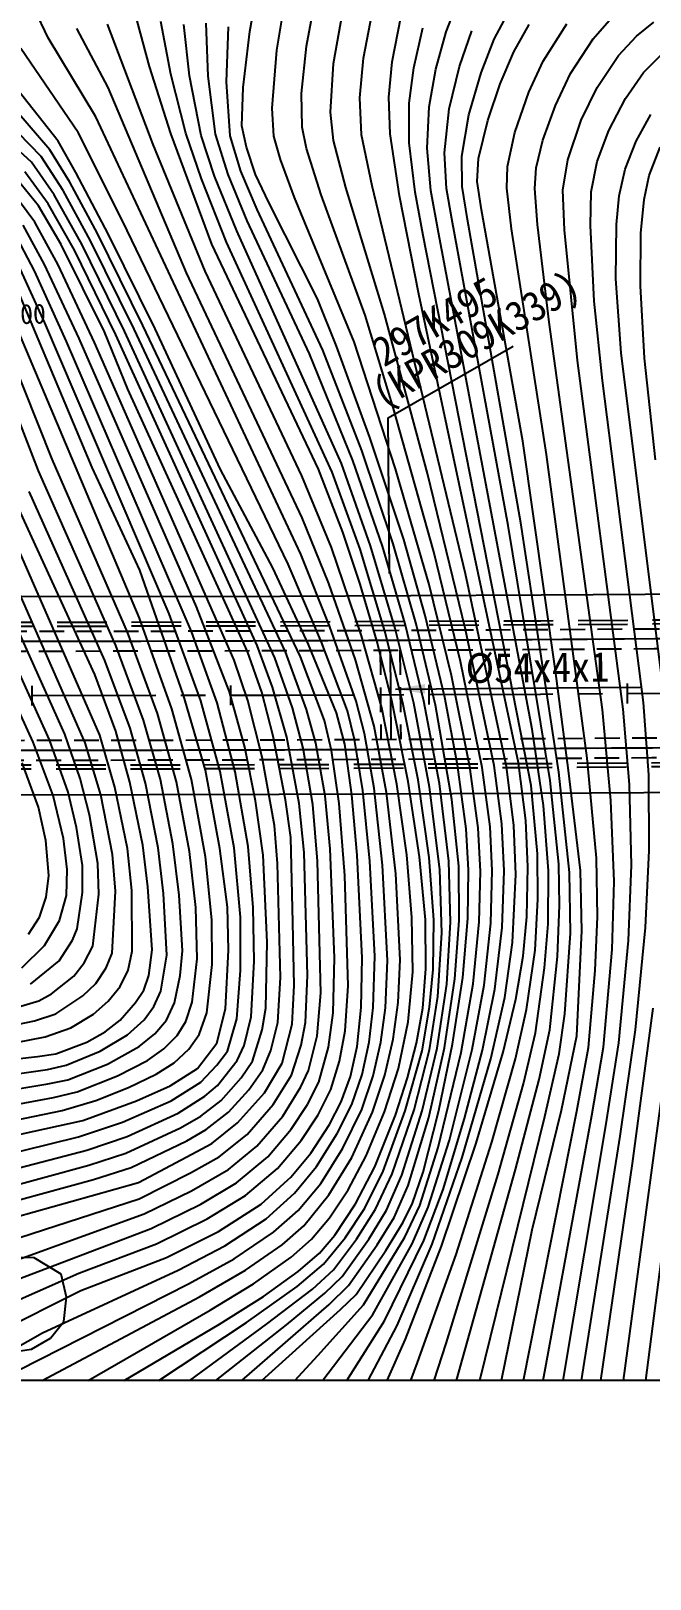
# Model space of a CAD drawing. Header units: millimetres. Extents: x 14950 to 15746, y 1103 to 1809.
# Drawn here: x 15389.7 to 15452, y 1376.5 to 1532.7 of the extents above; entities that cross this region are included whole.
import ezdxf
from ezdxf.enums import TextEntityAlignment as Align
from ezdxf.xclip import XClip

# ---------------------------------------------------------------- set-up
doc = ezdxf.new("R2010")
doc.units = ezdxf.units.MM
doc.header["$LTSCALE"] = 10
doc.header["$MEASUREMENT"] = 0
doc.header["$XCLIPFRAME"] = 2
for name, pattern in [('CENTER', [2, 1.25, -0.25, 0.25, -0.25]), ('DASHED', [0.75, 0.5, -0.25]), ('HIDDEN', [0.375, 0.25, -0.125])]:
    doc.linetypes.add(name, pattern=pattern)
doc.layers.add('TX-PAPR', color=2, linetype='Continuous', plot=False)
doc.layers.add('TZ-BASE', color=253, linetype='Continuous')
doc.layers.add('TZ-CABL', color=4, linetype='Continuous')
doc.styles.add('GR', font='GulimChe.ttf')
doc.styles.add('HANA', font='GulimChe.ttf')
doc.styles.get("Standard").update_dxf_attribs({"font": 'GulimChe.ttf'})
doc.linetypes.add('ZIGZAG', pattern='A,0.0001,-0.2,[131,ltypeshp.shx,S=0.2,R=0,X=-0.2,Y=0],-0.4,[131,ltypeshp.shx,S=0.2,R=180,X=0.2,Y=0],-0.2', length=0.8001)
doc.dimstyles.get("Standard").update_dxf_attribs({"dimtxt": 0.18, "dimasz": 0.18, "dimexe": 0.18, "dimexo": 0.0625, "dimgap": 0.09, "dimtad": 0, "dimtih": 1, "dimtoh": 1, "dimdec": 4, "dimzin": 0, "dimdsep": 46, "dimtxsty": 'Standard', "dimcen": 0.09, "dimadec": 0, "dimazin": 0, "dimtfac": 1, "dimtdec": 4, "dimtofl": 0, "dimtmove": 0, "dimatfit": 3, "dimfxl": 0, "dimtolj": 1, "dimtzin": 0, "dimarcsym": 0})

# ---------------------------------------------------------------- blocks, each defined once
blk = doc.blocks.new('JD-DGDG5SGS')
at = {"layer": 'TZ-BASE'}
for p, q in [((381.9, 61.04, 34.1), (382.98, 67.15, 34.1)), ((384.62, 59.17, 35.1), (385.67, 65.36, 35.1)), ((387.62, 59.57, 36.1), (388.59, 64.85, 36.1)), ((401.69, 61.01, 41.1), (402.94, 64.2, 41.1)), ((361.59, 60.42, 26.1), (360.19, 63.32, 26.1)), ((390.35, 57.82, 37.1), (391.4, 63.85, 37.1)), ((393.36, 58.37, 38.1), (394.23, 62.91, 38.1)), ((406.52, 60.29, 43.1), (408.3, 63.61, 43.1)), ((367.64, 55.39, 27.1), (364.46, 61.36, 27.1)), ((372.16, 49.67, 28.1), (367.56, 61.8, 28.1)), ((371.79, 57.53, 29.1), (370.56, 62.13, 29.1)), ((373.93, 56.75, 30.1), (372.92, 62.06, 30.1)), ((375.83, 56.59, 31.1), (375.25, 61.75, 31.1)), ((377.69, 56.54, 32.1), (377.52, 61.91, 32.1)), ((379.55, 55.98, 33.1), (379.76, 61.54, 33.1)), ((381.24, 55.4, 34.1), (381.9, 61.04, 34.1)), ((396.24, 58.01, 39.1), (397.14, 62.45, 39.1)), ((398.42, 57.4, 40.1), (399.35, 61.43, 40.1)), ((400.66, 57.26, 41.1), (401.69, 61.01, 41.1)), ((403.05, 57.51, 42.1), (404.27, 61.13, 42.1)), ((408.5, 58.99, 44.1), (410.07, 61.76, 44.1)), ((411.47, 58.07, 45.1), (413.85, 61.83, 45.1)), ((416.52, 60.32, 46.1), (418.36, 62.43, 46.1)), ((420.87, 60.59, 47.1), (422.62, 62, 47.1)), ((366.37, 52.44, 26.1), (361.59, 60.42, 26.1)), ((387.11, 54.81, 36.1), (387.62, 59.57, 36.1)), ((405.22, 56.9, 43.1), (406.52, 60.29, 43.1)), ((414.24, 56.82, 46.1), (416.52, 60.32, 46.1)), ((419.06, 58.63, 47.1), (420.87, 60.59, 47.1)), ((364.61, 50.88, 25.1), (358.84, 59.34, 25.1)), ((384.14, 53.33, 35.1), (384.62, 59.17, 35.1)), ((390.05, 52.92, 37.1), (390.35, 57.82, 37.1)), ((392.98, 54.36, 38.1), (393.36, 58.37, 38.1)), ((395.9, 54.43, 39.1), (396.24, 58.01, 39.1)), ((407.14, 55.77, 44.1), (408.5, 58.99, 44.1)), ((410.04, 54.93, 45.1), (411.47, 58.07, 45.1)), ((416.91, 55.4, 47.1), (419.06, 58.63, 47.1)), ((421.59, 56.91, 48.1), (423.77, 59.11, 48.1)), ((360.88, 48.43, 22.1), (353.27, 56.28, 22.1)), ((361.75, 49.13, 23.1), (354.75, 57.21, 23.1)), ((362.57, 49.98, 24.1), (356.52, 57.66, 24.1)), ((373.93, 50.78, 29.1), (371.79, 57.53, 29.1)), ((375.46, 50.8, 30.1), (373.93, 56.75, 30.1)), ((377, 50.58, 31.1), (375.83, 56.59, 31.1)), ((378.43, 50.69, 32.1), (377.69, 56.54, 32.1)), ((397.97, 53.82, 40.1), (398.42, 57.4, 40.1)), ((399.98, 53.46, 41.1), (400.66, 57.26, 41.1)), ((402.01, 53.24, 42.1), (403.05, 57.51, 42.1)), ((403.97, 52.65, 43.1), (405.22, 56.9, 43.1)), ((412.71, 53.6, 46.1), (414.24, 56.82, 46.1)), ((419.77, 54.29, 48.1), (421.59, 56.91, 48.1)), ((359.9, 47.86, 21.1), (352.08, 55.04, 21.1)), ((375.53, 36.71, 27.1), (367.64, 55.39, 27.1)), ((379.92, 50.52, 33.1), (379.55, 55.98, 33.1)), ((381.1, 51.53, 34.1), (381.24, 55.4, 34.1)), ((387.17, 51.42, 36.1), (387.11, 54.81, 36.1)), ((405.89, 52.08, 44.1), (407.14, 55.77, 44.1)), ((408.62, 50.87, 45.1), (410.04, 54.93, 45.1)), ((415.31, 52.11, 47.1), (416.91, 55.4, 47.1)), ((384.34, 50.5, 35.1), (384.14, 53.33, 35.1)), ((393.17, 50.62, 38.1), (392.98, 54.36, 38.1)), ((396.05, 50.74, 39.1), (395.9, 54.43, 39.1)), ((397.96, 49.83, 40.1), (397.97, 53.82, 40.1)), ((399.77, 49.29, 41.1), (399.98, 53.46, 41.1)), ((401.53, 48.83, 42.1), (402.01, 53.24, 42.1)), ((411.45, 50.1, 46.1), (412.71, 53.6, 46.1)), ((418.09, 51.07, 48.1), (419.77, 54.29, 48.1)), ((387.04, 8.32, 26.1), (366.37, 52.44, 26.1)), ((381.58, 49.4, 34.1), (381.1, 51.53, 34.1)), ((390.34, 50.06, 37.1), (390.05, 52.92, 37.1)), ((403.27, 48.48, 43.1), (403.97, 52.65, 43.1)), ((404.95, 48.25, 44.1), (405.89, 52.08, 44.1)), ((413.94, 48.1, 47.1), (415.31, 52.11, 47.1)), ((420.85, 50, 49.1), (422.33, 52.69, 49.1)), ((364.37, 46.82, 24.1), (362.57, 49.98, 24.1)), ((369.06, 41.95, 25.1), (364.61, 50.88, 25.1)), ((378.06, 39.6, 29.1), (373.93, 50.78, 29.1)), ((377.04, 46.2, 30.1), (375.46, 50.8, 30.1)), ((378.36, 46.46, 31.1), (377, 50.58, 31.1)), ((379.71, 46.62, 32.1), (378.43, 50.69, 32.1)), ((381, 46.98, 33.1), (379.92, 50.52, 33.1)), ((384.98, 48.13, 35.1), (384.34, 50.5, 35.1)), ((387.6, 49.26, 36.1), (387.17, 51.42, 36.1)), ((391.59, 45.32, 37.1), (390.34, 50.06, 37.1)), ((394.24, 45.48, 38.1), (393.17, 50.62, 38.1)), ((397, 44.49, 39.1), (396.05, 50.74, 39.1)), ((407.86, 47.44, 45.1), (408.62, 50.87, 45.1)), ((410.78, 47.31, 46.1), (411.45, 50.1, 46.1)), ((416.91, 47.95, 48.1), (418.09, 51.07, 48.1)), ((419.72, 47.17, 49.1), (420.85, 50, 49.1)), ((363.09, 45.01, 22.1), (360.88, 48.43, 22.1)), ((363.76, 45.84, 23.1), (361.75, 49.13, 23.1)), ((377.4, 36.88, 28.1), (372.16, 49.67, 28.1)), ((382.47, 46.63, 34.1), (381.58, 49.4, 34.1)), ((389.1, 44.57, 36.1), (387.6, 49.26, 36.1)), ((398.56, 44.85, 40.1), (397.96, 49.83, 40.1)), ((400.15, 45.02, 41.1), (399.77, 49.29, 41.1)), ((401.73, 45.22, 42.1), (401.53, 48.83, 42.1)), ((403.31, 45.42, 43.1), (403.27, 48.48, 43.1)), ((422.15, 46.54, 50.1), (423.26, 49.4, 50.1)), ((361.59, 43.68, 20.1), (359.24, 46.9, 20.1)), ((362.2, 44.59, 21.1), (359.9, 47.86, 21.1)), ((382.64, 43.1, 33.1), (381, 46.98, 33.1)), ((386.42, 44.32, 35.1), (384.98, 48.13, 35.1)), ((404.83, 45.93, 44.1), (404.95, 48.25, 44.1)), ((407.8, 45.26, 45.1), (407.86, 47.44, 45.1)), ((410.62, 45.21, 46.1), (410.78, 47.31, 46.1)), ((413.46, 45.04, 47.1), (413.94, 48.1, 47.1)), ((416.3, 44.89, 48.1), (416.91, 47.95, 48.1)), ((419.12, 44.48, 49.1), (419.72, 47.17, 49.1)), ((360.6, 43.46, 19.1), (358, 46.7, 19.1)), ((366.55, 40.67, 23.1), (363.76, 45.84, 23.1)), ((367.67, 40.57, 24.1), (364.37, 46.82, 24.1)), ((379.56, 39.81, 30.1), (377.04, 46.2, 30.1)), ((380.58, 40.94, 31.1), (378.36, 46.46, 31.1)), ((381.65, 41.95, 32.1), (379.71, 46.62, 32.1)), ((383.81, 43.81, 34.1), (382.47, 46.63, 34.1)), ((395.49, 32.54, 37.1), (391.59, 45.32, 37.1)), ((403.64, 6.35, 38.1), (394.24, 45.48, 38.1)), ((403.85, 42.1, 43.1), (403.31, 45.42, 43.1)), ((405.26, 43.05, 44.1), (404.83, 45.93, 44.1)), ((421.64, 44.11, 50.1), (422.15, 46.54, 50.1)), ((360.23, 41.82, 18.1), (357.83, 45.08, 18.1)), ((365.02, 39.53, 21.1), (362.2, 44.59, 21.1)), ((365.86, 39.95, 22.1), (363.09, 45.01, 22.1)), ((388.72, 34.09, 34.1), (383.81, 43.81, 34.1)), ((392.41, 29.76, 35.1), (386.42, 44.32, 35.1)), ((393.53, 32.43, 36.1), (389.1, 44.57, 36.1)), ((398.94, 34.56, 39.1), (397, 44.49, 39.1)), ((399.38, 40.48, 40.1), (398.56, 44.85, 40.1)), ((400.91, 40.77, 41.1), (400.15, 45.02, 41.1)), ((402.25, 42.16, 42.1), (401.73, 45.22, 42.1)), ((408.28, 41.14, 45.1), (407.8, 45.26, 45.1)), ((410.9, 41.59, 46.1), (410.62, 45.21, 46.1)), ((413.61, 41.05, 47.1), (413.46, 45.04, 47.1)), ((416.23, 41.47, 48.1), (416.3, 44.89, 48.1)), ((418.85, 41.57, 49.1), (419.12, 44.48, 49.1)), ((421.33, 40.71, 50.1), (421.64, 44.11, 50.1)), ((362.9, 39.58, 19.1), (360.6, 43.46, 19.1)), ((364.23, 39, 20.1), (361.59, 43.68, 20.1)), ((389.27, 28.9, 33.1), (382.64, 43.1, 33.1)), ((409.43, 19.72, 44.1), (405.26, 43.05, 44.1)), ((360.2, 36.92, 16.1), (358.14, 40.82, 16.1)), ((361.22, 37.55, 17.1), (359.06, 41.52, 17.1)), ((362.57, 37.53, 18.1), (360.23, 41.82, 18.1)), ((371.12, 31.41, 23.1), (366.55, 40.67, 23.1)), ((385.76, 7.33, 25.1), (369.06, 41.95, 25.1)), ((391.13, 17.49, 31.1), (380.58, 40.94, 31.1)), ((387.92, 28.54, 32.1), (381.65, 41.95, 32.1)), ((410.37, -9.32, 41.1), (400.91, 40.77, 41.1)), ((407.94, 11.22, 42.1), (402.25, 42.16, 42.1)), ((409.23, 11.49, 43.1), (403.85, 42.1, 43.1)), ((411.82, 18.4, 45.1), (408.28, 41.14, 45.1)), ((412.08, 31.73, 46.1), (410.9, 41.59, 46.1)), ((414.92, 27.87, 47.1), (413.61, 41.05, 47.1)), ((416.62, 33.84, 48.1), (416.23, 41.47, 48.1)), ((418.8, 36.1, 49.1), (418.85, 41.57, 49.1)), ((421.28, 35.4, 50.1), (421.33, 40.71, 50.1)), ((367.27, 30.76, 19.1), (362.9, 39.58, 19.1)), ((369.28, 30.84, 21.1), (365.02, 39.53, 21.1)), ((370.25, 31.02, 22.1), (365.86, 39.95, 22.1)), ((372.37, 31.05, 24.1), (367.67, 40.57, 24.1)), ((388.83, 16.9, 29.1), (378.06, 39.6, 29.1)), ((390.19, 16.62, 30.1), (379.56, 39.81, 30.1)), ((410.27, -15, 40.1), (399.38, 40.48, 40.1)), ((364.69, 30.08, 17.1), (361.22, 37.55, 17.1)), ((366.25, 29.7, 18.1), (362.57, 37.53, 18.1)), ((368.41, 30.45, 20.1), (364.23, 39, 20.1)), ((361.24, 31.67, 15.1), (358.62, 37.43, 15.1)), ((363.43, 29.8, 16.1), (360.2, 36.92, 16.1)), ((387.17, 12.01, 27.1), (375.53, 36.71, 27.1)), ((387.16, 16.22, 28.1), (377.4, 36.88, 28.1)), ((419.34, 28.65, 49.1), (418.8, 36.1, 49.1)), ((366, 17.09, 14.1), (358.73, 34.45, 14.1)), ((409, -12.71, 39.1), (398.94, 34.56, 39.1)), ((421.7, 28.1, 50.1), (421.28, 35.4, 50.1)), ((370.77, 1.87, 13.1), (357.5, 33.36, 13.1)), ((390.64, 29.3, 34.1), (388.72, 34.09, 34.1)), ((417.44, 25.86, 48.1), (416.62, 33.84, 48.1)), ((360.62, 16.73, 11.1), (354.77, 31.8, 11.1)), ((361.97, 17.91, 12.1), (356.2, 32.41, 12.1)), ((373.79, 2.33, 15.1), (361.24, 31.67, 15.1)), ((387, -2.02, 23.1), (371.12, 31.41, 23.1)), ((396.37, 23.03, 36.1), (393.53, 32.43, 36.1)), ((399.8, 16.46, 37.1), (395.49, 32.54, 37.1)), ((417.44, -7.34, 46.1), (412.08, 31.73, 46.1)), ((376.01, 0.54, 16.1), (363.43, 29.8, 16.1)), ((376.53, 3.01, 17.1), (364.69, 30.08, 17.1)), ((380.33, -2.35, 18.1), (366.25, 29.7, 18.1)), ((369.6, 24.99, 19.1), (367.27, 30.76, 19.1)), ((382.64, -0.88, 20.1), (368.41, 30.45, 20.1)), ((384.44, -2.12, 21.1), (369.28, 30.84, 21.1)), ((385.5, -1.53, 22.1), (370.25, 31.02, 22.1)), ((378.96, 16.89, 24.1), (372.37, 31.05, 24.1)), ((396.59, 16.95, 35.1), (392.41, 29.76, 35.1)), ((392.28, 17.79, 32.1), (387.92, 28.54, 32.1)), ((393.19, 18.79, 33.1), (389.27, 28.9, 33.1)), ((394.01, 20.11, 34.1), (390.64, 29.3, 34.1)), ((420.3, 20.81, 49.1), (419.34, 28.65, 49.1)), ((419.55, -7.31, 47.1), (414.92, 27.87, 47.1)), ((422.8, 17.86, 50.1), (421.7, 28.1, 50.1)), ((381.67, -1.5, 19.1), (369.6, 24.99, 19.1)), ((421.58, -6.62, 48.1), (417.44, 25.86, 48.1)), ((400.44, 8.58, 36.1), (396.37, 23.03, 36.1)), ((423.84, -7.41, 49.1), (420.3, 20.81, 49.1)), ((396.36, 9.37, 33.1), (393.19, 18.79, 33.1)), ((397.41, 9.8, 34.1), (394.01, 20.11, 34.1)), ((412.7, -3.42, 44.1), (409.43, 19.72, 44.1)), ((369.58, 0.46, 12.1), (361.97, 17.91, 12.1)), ((394.08, 9.19, 31.1), (391.13, 17.49, 31.1)), ((395.27, 9.13, 32.1), (392.28, 17.79, 32.1)), ((415.91, -12.23, 45.1), (411.82, 18.4, 45.1)), ((368.39, -0.88, 11.1), (360.62, 16.73, 11.1)), ((370.82, 6.73, 14.1), (366, 17.09, 14.1)), ((384.21, 6.96, 24.1), (378.96, 16.89, 24.1)), ((390.15, 9.01, 28.1), (387.16, 16.22, 28.1)), ((391.29, 10.54, 29.1), (388.83, 16.9, 29.1)), ((393.02, 8.84, 30.1), (390.19, 16.62, 30.1)), ((399.99, 5.26, 35.1), (396.59, 16.95, 35.1)), ((403.65, 0.73, 37.1), (399.8, 16.46, 37.1)), ((366.77, -9.93, 8.1), (355.69, 15.42, 8.1)), ((367.29, -2.4, 10.1), (359.67, 14.67, 10.1)), ((366.27, -3.82, 9.1), (358.44, 13.26, 9.1)), ((365.3, -10.68, 7.1), (355.76, 11.01, 7.1)), ((389.86, 5.38, 27.1), (387.17, 12.01, 27.1)), ((412.18, -14.51, 42.1), (407.94, 11.22, 42.1)), ((413.06, -13.64, 43.1), (409.23, 11.49, 43.1)), ((363.25, -9.81, 6.1), (354.46, 9.77, 6.1)), ((393.03, 5.32, 29.1), (391.29, 10.54, 29.1)), ((399.58, 2.16, 34.1), (397.41, 9.8, 34.1)), ((361.72, -10.39, 5.1), (353.45, 7.84, 5.1)), ((389.98, 1.02, 26.1), (387.04, 8.32, 26.1)), ((393.16, 0.09, 28.1), (390.15, 9.01, 28.1)), ((395.52, 0.57, 30.1), (393.02, 8.84, 30.1)), ((396.56, 0.85, 31.1), (394.08, 9.19, 31.1)), ((397.56, 1.3, 32.1), (395.27, 9.13, 32.1)), ((398.67, 1.31, 33.1), (396.36, 9.37, 33.1)), ((403.13, -2.49, 36.1), (400.44, 8.58, 36.1)), ((375.23, -5.89, 14.1), (370.82, 6.73, 14.1)), ((387.81, -0.78, 24.1), (384.21, 6.96, 24.1)), ((389.14, -0.55, 25.1), (385.76, 7.33, 25.1)), ((407.78, -13.08, 38.1), (403.64, 6.35, 38.1)), ((392.56, -2.34, 27.1), (389.86, 5.38, 27.1)), ((394.69, -0.4, 29.1), (393.03, 5.32, 29.1)), ((402.22, -3.9, 35.1), (399.99, 5.26, 35.1)), ((374.04, -7.28, 13.1), (370.77, 1.87, 13.1)), ((376.97, -6.47, 15.1), (373.79, 2.33, 15.1)), ((379.86, -5.54, 17.1), (376.53, 3.01, 17.1)), ((401.55, -6.14, 34.1), (399.58, 2.16, 34.1)), ((372.59, -7.75, 12.1), (369.58, 0.46, 12.1)), ((378.62, -6.67, 16.1), (376.01, 0.54, 16.1)), ((392.62, -6.48, 26.1), (389.98, 1.02, 26.1)), ((395.2, -7.17, 28.1), (393.16, 0.09, 28.1)), ((397.33, -6.66, 30.1), (395.52, 0.57, 30.1)), ((398.42, -6.71, 31.1), (396.56, 0.85, 31.1)), ((399.45, -6.49, 32.1), (397.56, 1.3, 32.1)), ((400.61, -6.91, 33.1), (398.67, 1.31, 33.1)), ((406.53, -12.98, 37.1), (403.65, 0.73, 37.1)), ((371.19, -8.4, 11.1), (368.39, -0.88, 11.1)), ((383.11, -5.59, 19.1), (381.67, -1.5, 19.1)), ((384.2, -5.09, 20.1), (382.64, -0.88, 20.1)), ((387.63, -7.32, 22.1), (385.5, -1.53, 22.1)), ((390.63, -7.68, 24.1), (387.81, -0.78, 24.1)), ((391.74, -7.48, 25.1), (389.14, -0.55, 25.1)), ((396.21, -6.44, 29.1), (394.69, -0.4, 29.1)), ((360.08, -10.62, 4.1), (355.97, -1.69, 4.1)), ((369.86, -9.23, 10.1), (367.29, -2.4, 10.1)), ((381.72, -6.44, 18.1), (380.33, -2.35, 18.1)), ((386.19, -7.15, 21.1), (384.44, -2.12, 21.1)), ((389.42, -8.44, 23.1), (387, -2.02, 23.1)), ((394.45, -9.02, 27.1), (392.56, -2.34, 27.1)), ((405.33, -13.18, 36.1), (403.13, -2.49, 36.1)), ((368.39, -9.53, 9.1), (366.27, -3.82, 9.1)), ((404.08, -13.12, 35.1), (402.22, -3.9, 35.1)), ((414.03, -13.49, 44.1), (412.7, -3.42, 44.1)), ((359.94, -4.93, -215.9), (359.94, -6.93, -215.9)), ((377.44, -13.46, 14.1), (375.23, -5.89, 14.1)), ((381.4, -11.13, 17.1), (379.86, -5.54, 17.1)), ((379.94, -4.9, -215.9), (379.94, -6.9, -215.9)), ((384.24, -10.04, 19.1), (383.11, -5.59, 19.1)), ((385.64, -10.14, 20.1), (384.2, -5.09, 20.1)), ((399.93, -4.83, -215.9), (399.94, -6.83, -215.9)), ((402.83, -12.92, 34.1), (401.55, -6.14, 34.1)), ((419.93, -4.72, -215.9), (419.94, -6.72, -215.9)), ((374.5, -14.62, 12.1), (372.59, -7.75, 12.1)), ((376.02, -14.39, 13.1), (374.04, -7.28, 13.1)), ((378.93, -13.6, 15.1), (376.97, -6.47, 15.1)), ((380.44, -13.63, 16.1), (378.62, -6.67, 16.1)), ((383.14, -12.14, 18.1), (381.72, -6.44, 18.1)), ((387.27, -11.22, 21.1), (386.19, -7.15, 21.1)), ((388.57, -10.72, 22.1), (387.63, -7.32, 22.1)), ((391.47, -10.82, 24.1), (390.63, -7.68, 24.1)), ((392.44, -10.37, 25.1), (391.74, -7.48, 25.1)), ((393.46, -9.75, 26.1), (392.62, -6.48, 26.1)), ((396.73, -14.86, 28.1), (395.2, -7.17, 28.1)), ((397.88, -14.59, 29.1), (396.21, -6.44, 29.1)), ((398.88, -14.44, 30.1), (397.33, -6.66, 30.1)), ((400.03, -15.17, 31.1), (398.42, -6.71, 31.1)), ((401.01, -14.79, 32.1), (399.45, -6.49, 32.1)), ((402.28, -16.42, 33.1), (400.61, -6.91, 33.1)), ((418.3, -16.5, 46.1), (417.44, -7.34, 46.1)), ((420.16, -14.89, 47.1), (419.55, -7.31, 47.1)), ((422.11, -13.93, 48.1), (421.58, -6.62, 48.1)), ((371.4, -14.77, 10.1), (369.86, -9.23, 10.1)), ((372.89, -14.41, 11.1), (371.19, -8.4, 11.1)), ((390.12, -11.48, 23.1), (389.42, -8.44, 23.1)), ((395.67, -15.72, 27.1), (394.45, -9.02, 27.1)), ((411.49, -17.02, 41.1), (410.37, -9.32, 41.1)), ((362.08, -16.02, 4.1), (360.08, -10.62, 4.1)), ((363.59, -15.68, 5.1), (361.72, -10.39, 5.1)), ((364.8, -14.3, 6.1), (363.25, -9.81, 6.1)), ((366.88, -15.94, 7.1), (365.3, -10.68, 7.1)), ((368.31, -15.18, 8.1), (366.77, -9.93, 8.1)), ((369.82, -14.68, 9.1), (368.39, -9.53, 9.1)), ((385.49, -16.43, 19.1), (384.24, -10.04, 19.1)), ((386.89, -16.8, 20.1), (385.64, -10.14, 20.1)), ((389.49, -16.05, 22.1), (388.57, -10.72, 22.1)), ((392.18, -15.95, 24.1), (391.47, -10.82, 24.1)), ((393.29, -15.51, 25.1), (392.44, -10.37, 25.1)), ((394.43, -15.27, 26.1), (393.46, -9.75, 26.1)), ((382.49, -16.55, 17.1), (381.4, -11.13, 17.1)), ((384.38, -19.02, 18.1), (383.14, -12.14, 18.1)), ((388.25, -16.93, 21.1), (387.27, -11.22, 21.1)), ((390.92, -16.81, 23.1), (390.12, -11.48, 23.1)), ((416.84, -22.34, 45.1), (415.91, -12.23, 45.1)), ((360.59, -17.17, 3.1), (358.96, -12.73, 3.1)), ((378.88, -21.37, 14.1), (377.44, -13.46, 14.1)), ((380.31, -21.28, 15.1), (378.93, -13.6, 15.1)), ((381.74, -21.15, 16.1), (380.44, -13.63, 16.1)), ((403.72, -19.36, 34.1), (402.83, -12.92, 34.1)), ((404.91, -19.28, 35.1), (404.08, -13.12, 35.1)), ((406.12, -19.17, 36.1), (405.33, -13.18, 36.1)), ((407.31, -18.88, 37.1), (406.53, -12.98, 37.1)), ((408.53, -19.03, 38.1), (407.78, -13.08, 38.1)), ((409.73, -18.52, 39.1), (409, -12.71, 39.1)), ((414.14, -23.78, 43.1), (413.06, -13.64, 43.1)), ((415.22, -23.58, 44.1), (414.03, -13.49, 44.1)), ((422.15, -21.54, 48.1), (422.11, -13.93, 48.1)), ((365.74, -17.97, 6.1), (364.8, -14.3, 6.1)), ((369.57, -21.37, 8.1), (368.31, -15.18, 8.1)), ((371.13, -21.03, 9.1), (369.82, -14.68, 9.1)), ((372.68, -21.28, 10.1), (371.4, -14.77, 10.1)), ((374.15, -20.87, 11.1), (372.89, -14.41, 11.1)), ((375.81, -21.65, 12.1), (374.5, -14.62, 12.1)), ((377.44, -22.21, 13.1), (376.02, -14.39, 13.1)), ((394, -22.62, 25.1), (393.29, -15.51, 25.1)), ((395.29, -23.04, 26.1), (394.43, -15.27, 26.1)), ((397.72, -22.01, 28.1), (396.73, -14.86, 28.1)), ((399.02, -22.19, 29.1), (397.88, -14.59, 29.1)), ((399.99, -22.27, 30.1), (398.88, -14.44, 30.1)), ((401.06, -23.47, 31.1), (400.03, -15.17, 31.1)), ((401.97, -22.64, 32.1), (401.01, -14.79, 32.1)), ((410.9, -21.88, 40.1), (410.27, -15, 40.1)), ((413.04, -22.95, 42.1), (412.18, -14.51, 42.1)), ((420.36, -23.05, 47.1), (420.16, -14.89, 47.1)), ((361.35, -20.56, 3.1), (360.59, -17.17, 3.1)), ((363.13, -20.35, 4.1), (362.08, -16.02, 4.1)), ((364.42, -19.22, 5.1), (363.59, -15.68, 5.1)), ((368.07, -21.95, 7.1), (366.88, -15.94, 7.1)), ((383.24, -22.02, 17.1), (382.49, -16.55, 17.1)), ((386.03, -20.25, 19.1), (385.49, -16.43, 19.1)), ((387.38, -21.75, 20.1), (386.89, -16.8, 20.1)), ((388.74, -22.63, 21.1), (388.25, -16.93, 21.1)), ((390, -21.38, 22.1), (389.49, -16.05, 22.1)), ((391.47, -24.07, 23.1), (390.92, -16.81, 23.1)), ((392.72, -22.03, 24.1), (392.18, -15.95, 24.1)), ((396.62, -23.91, 27.1), (395.67, -15.72, 27.1)), ((402.96, -23.15, 33.1), (402.28, -16.42, 33.1)), ((412.02, -23.61, 41.1), (411.49, -17.02, 41.1)), ((418.63, -24.68, 46.1), (418.3, -16.5, 46.1)), ((366.59, -22.86, 6.1), (365.74, -17.97, 6.1)), ((409.93, -23.21, 39.1), (409.73, -18.52, 39.1)), ((365.03, -23.08, 5.1), (364.42, -19.22, 5.1)), ((384.69, -22.86, 18.1), (384.38, -19.02, 18.1)), ((386.23, -28.81, 19.1), (386.03, -20.25, 19.1)), ((403.96, -23.5, 34.1), (403.72, -19.36, 34.1)), ((405.15, -23.68, 35.1), (404.91, -19.28, 35.1)), ((406.34, -23.56, 36.1), (406.12, -19.17, 36.1)), ((407.53, -23.6, 37.1), (407.31, -18.88, 37.1)), ((408.72, -23.98, 38.1), (408.53, -19.03, 38.1)), ((361.64, -24.07, 3.1), (361.35, -20.56, 3.1)), ((363.51, -23.46, 4.1), (363.13, -20.35, 4.1)), ((370, -25.6, 8.1), (369.57, -21.37, 8.1)), ((371.63, -25.21, 9.1), (371.13, -21.03, 9.1)), ((373.22, -25.9, 10.1), (372.68, -21.28, 10.1)), ((374.79, -26.06, 11.1), (374.15, -20.87, 11.1)), ((376.45, -27.32, 12.1), (375.81, -21.65, 12.1)), ((379.65, -27.26, 14.1), (378.88, -21.37, 14.1)), ((380.97, -28.29, 15.1), (380.31, -21.28, 15.1)), ((382.24, -27.31, 16.1), (381.74, -21.15, 16.1)), ((387.72, -34.15, 20.1), (387.38, -21.75, 20.1)), ((390.44, -32.37, 22.1), (390, -21.38, 22.1)), ((421.78, -29.32, 48.1), (422.15, -21.54, 48.1)), ((365.04, -25.8, 5.1), (365.03, -23.08, 5.1)), ((366.67, -25.96, 6.1), (366.59, -22.86, 6.1)), ((368.35, -25.65, 7.1), (368.07, -21.95, 7.1)), ((378.09, -28.54, 13.1), (377.44, -22.21, 13.1)), ((383.65, -30.81, 17.1), (383.24, -22.02, 17.1)), ((385, -34.35, 18.1), (384.69, -22.86, 18.1)), ((389.06, -35.91, 21.1), (388.74, -22.63, 21.1)), ((393.23, -32.37, 24.1), (392.72, -22.03, 24.1)), ((394.49, -32.21, 25.1), (394, -22.62, 25.1)), ((395.78, -32.64, 26.1), (395.29, -23.04, 26.1)), ((398.22, -28.3, 28.1), (397.72, -22.01, 28.1)), ((399.6, -28.54, 29.1), (399.02, -22.19, 29.1)), ((400.44, -28.54, 30.1), (399.99, -22.27, 30.1)), ((402.14, -28.77, 32.1), (401.97, -22.64, 32.1)), ((403, -28.61, 33.1), (402.96, -23.15, 33.1)), ((409.82, -28.26, 39.1), (409.93, -23.21, 39.1)), ((410.94, -26.47, 40.1), (410.9, -21.88, 40.1)), ((413.12, -27.1, 42.1), (413.04, -22.95, 42.1)), ((416.96, -28.24, 45.1), (416.84, -22.34, 45.1)), ((420.07, -30.65, 47.1), (420.36, -23.05, 47.1)), ((361.37, -26.27, 3.1), (361.64, -24.07, 3.1)), ((363.42, -26.11, 4.1), (363.51, -23.46, 4.1)), ((391.81, -35.22, 23.1), (391.47, -24.07, 23.1)), ((397.06, -32.57, 27.1), (396.62, -23.91, 27.1)), ((401.26, -29.85, 31.1), (401.06, -23.47, 31.1)), ((403.88, -28.42, 34.1), (403.96, -23.5, 34.1)), ((405.03, -28.75, 35.1), (405.15, -23.68, 35.1)), ((406.2, -28.89, 36.1), (406.34, -23.56, 36.1)), ((407.35, -29.32, 37.1), (407.53, -23.6, 37.1)), ((408.39, -30.82, 38.1), (408.72, -23.98, 38.1)), ((411.99, -28.96, 41.1), (412.02, -23.61, 41.1)), ((414.21, -29.9, 43.1), (414.14, -23.78, 43.1)), ((415.37, -29.65, 44.1), (415.22, -23.58, 44.1)), ((418.42, -31.53, 46.1), (418.63, -24.68, 46.1)), ((360.69, -28.29, 3.1), (361.37, -26.27, 3.1)), ((362.71, -28.62, 4.1), (363.42, -26.11, 4.1)), ((364.5, -29.46, 5.1), (365.04, -25.8, 5.1)), ((366.08, -31.22, 6.1), (366.67, -25.96, 6.1)), ((368.02, -31.92, 7.1), (368.35, -25.65, 7.1)), ((370.04, -31.71, 8.1), (370, -25.6, 8.1)), ((372.05, -31.58, 9.1), (371.63, -25.21, 9.1)), ((373.53, -32.12, 10.1), (373.22, -25.9, 10.1)), ((375.11, -31.68, 11.1), (374.79, -26.06, 11.1)), ((410.65, -31.6, 40.1), (410.94, -26.47, 40.1)), ((376.6, -32.49, 12.1), (376.45, -27.32, 12.1)), ((379.76, -31.62, 14.1), (379.65, -27.26, 14.1)), ((382.34, -32.73, 16.1), (382.24, -27.31, 16.1)), ((412.91, -32.24, 42.1), (413.12, -27.1, 42.1)), ((359.61, -30.01, 3.1), (360.69, -28.29, 3.1)), ((361.21, -31.14, 4.1), (362.71, -28.62, 4.1)), ((364.02, -30.61, 5.1), (364.5, -29.46, 5.1)), ((378.12, -33.05, 13.1), (378.09, -28.54, 13.1)), ((380.98, -33.65, 15.1), (380.97, -28.29, 15.1)), ((386.39, -35.19, 19.1), (386.23, -28.81, 19.1)), ((398.32, -33.79, 28.1), (398.22, -28.3, 28.1)), ((399.65, -33.48, 29.1), (399.6, -28.54, 29.1)), ((400.38, -33.56, 30.1), (400.44, -28.54, 30.1)), ((401.76, -35.03, 32.1), (402.14, -28.77, 32.1)), ((402.58, -34.49, 33.1), (403, -28.61, 33.1)), ((403.37, -34.35, 34.1), (403.88, -28.42, 34.1)), ((404.4, -35.02, 35.1), (405.03, -28.75, 35.1)), ((405.53, -35.13, 36.1), (406.2, -28.89, 36.1)), ((406.6, -35.53, 37.1), (407.35, -29.32, 37.1)), ((409.46, -32.2, 39.1), (409.82, -28.26, 39.1)), ((411.62, -33.4, 41.1), (411.99, -28.96, 41.1)), ((414.85, -40.25, 44.1), (415.37, -29.65, 44.1)), ((416.72, -33.66, 45.1), (416.96, -28.24, 45.1)), ((420.77, -39.65, 48.1), (421.78, -29.32, 48.1)), ((358.93, -33.38, 4.1), (361.21, -31.14, 4.1)), ((362.69, -32.67, 5.1), (364.02, -30.61, 5.1)), ((365.22, -32.88, 6.1), (366.08, -31.22, 6.1)), ((383.53, -37.46, 17.1), (383.65, -30.81, 17.1)), ((400.87, -36.28, 31.1), (401.26, -29.85, 31.1)), ((407.59, -36.38, 38.1), (408.39, -30.82, 38.1)), ((413.66, -38.02, 43.1), (414.21, -29.9, 43.1)), ((419.11, -40.96, 47.1), (420.07, -30.65, 47.1)), ((359.8, -35.04, 5.1), (362.69, -32.67, 5.1)), ((367.44, -33.38, 7.1), (368.02, -31.92, 7.1)), ((369.65, -33.64, 8.1), (370.04, -31.71, 8.1)), ((371.71, -34.16, 9.1), (372.05, -31.58, 9.1)), ((372.92, -35.73, 10.1), (373.53, -32.12, 10.1)), ((374.87, -34.17, 11.1), (375.11, -31.68, 11.1)), ((376.1, -36.84, 12.1), (376.6, -32.49, 12.1)), ((379.44, -37.54, 14.1), (379.76, -31.62, 14.1)), ((382.05, -38.34, 16.1), (382.34, -32.73, 16.1)), ((390.32, -37.92, 22.1), (390.44, -32.37, 22.1)), ((393.13, -37.38, 24.1), (393.23, -32.37, 24.1)), ((394.35, -37.38, 25.1), (394.49, -32.21, 25.1)), ((395.58, -37.44, 26.1), (395.78, -32.64, 26.1)), ((396.87, -36.88, 27.1), (397.06, -32.57, 27.1)), ((408.72, -36.56, 39.1), (409.46, -32.2, 39.1)), ((409.79, -37.6, 40.1), (410.65, -31.6, 40.1)), ((412.13, -39.65, 42.1), (412.91, -32.24, 42.1)), ((417.55, -41.39, 46.1), (418.42, -31.53, 46.1)), ((361.93, -36.03, 6.1), (364.15, -34.22, 6.1)), ((364.15, -34.22, 6.1), (365.22, -32.88, 6.1)), ((366.37, -34.98, 7.1), (367.44, -33.38, 7.1)), ((368.85, -35.26, 8.1), (369.65, -33.64, 8.1)), ((371.21, -35.65, 9.1), (371.71, -34.16, 9.1)), ((374.31, -36.91, 11.1), (374.87, -34.17, 11.1)), ((377.58, -37.94, 13.1), (378.12, -33.05, 13.1)), ((380.61, -38.53, 15.1), (380.98, -33.65, 15.1)), ((387.52, -38.92, 20.1), (387.72, -34.15, 20.1)), ((397.86, -38.83, 28.1), (398.32, -33.79, 28.1)), ((399.33, -37.46, 29.1), (399.65, -33.48, 29.1)), ((400.01, -37.37, 30.1), (400.38, -33.56, 30.1)), ((410.7, -39.94, 41.1), (411.62, -33.4, 41.1)), ((416.04, -41.42, 45.1), (416.72, -33.66, 45.1)), ((365.07, -36.22, 7.1), (366.37, -34.98, 7.1)), ((367.64, -36.77, 8.1), (368.85, -35.26, 8.1)), ((370.39, -36.9, 9.1), (371.21, -35.65, 9.1)), ((372.24, -37.28, 10.1), (372.92, -35.73, 10.1)), ((384.74, -38.9, 18.1), (385, -34.35, 18.1)), ((386.17, -39.09, 19.1), (386.39, -35.19, 19.1)), ((388.69, -40.24, 21.1), (389.06, -35.91, 21.1)), ((391.52, -39.74, 23.1), (391.81, -35.22, 23.1)), ((400.79, -41.49, 32.1), (401.76, -35.03, 32.1)), ((401.53, -41.46, 33.1), (402.58, -34.49, 33.1)), ((402.34, -41.09, 34.1), (403.37, -34.35, 34.1)), ((403.2, -41.93, 35.1), (404.4, -35.02, 35.1)), ((404.32, -41.62, 36.1), (405.53, -35.13, 36.1)), ((405.36, -41.69, 37.1), (406.6, -35.53, 37.1)), ((357.34, -37.69, 6.1), (360.64, -36.71, 6.1)), ((360.64, -36.71, 6.1), (361.93, -36.03, 6.1)), ((362.35, -38.03, 7.1), (365.07, -36.22, 7.1)), ((366.14, -38.06, 8.1), (367.64, -36.77, 8.1)), ((368.85, -38.68, 9.1), (370.39, -36.9, 9.1)), ((371.24, -38.64, 10.1), (372.24, -37.28, 10.1)), ((373.49, -38.66, 11.1), (374.31, -36.91, 11.1)), ((375.45, -38.81, 12.1), (376.1, -36.84, 12.1)), ((383.16, -39.66, 17.1), (383.53, -37.46, 17.1)), ((392.71, -41.34, 24.1), (393.13, -37.38, 24.1)), ((393.93, -40.88, 25.1), (394.35, -37.38, 25.1)), ((395.11, -40.89, 26.1), (395.58, -37.44, 26.1)), ((396.36, -40.58, 27.1), (396.87, -36.88, 27.1)), ((398.72, -40.98, 29.1), (399.33, -37.46, 29.1)), ((399.26, -41.75, 30.1), (400.01, -37.37, 30.1)), ((400.02, -41.67, 31.1), (400.87, -36.28, 31.1)), ((406.18, -42.58, 38.1), (407.59, -36.38, 38.1)), ((407.45, -41.89, 39.1), (408.72, -36.56, 39.1)), ((420.49, -53.13, 49.1), (422.56, -37.47, 49.1)), ((356.01, -39.6, 7.1), (360.21, -38.74, 7.1)), ((360.21, -38.74, 7.1), (362.35, -38.03, 7.1)), ((363.87, -39.44, 8.1), (366.14, -38.06, 8.1)), ((367.33, -39.85, 9.1), (368.85, -38.68, 9.1)), ((369.56, -40.15, 10.1), (371.24, -38.64, 10.1)), ((372.32, -40.06, 11.1), (373.49, -38.66, 11.1)), ((374.58, -40.22, 12.1), (375.45, -38.81, 12.1)), ((376.81, -40.11, 13.1), (377.58, -37.94, 13.1)), ((378.59, -40.99, 14.1), (379.44, -37.54, 14.1)), ((379.64, -41.8, 15.1), (380.61, -38.53, 15.1)), ((381.33, -41.23, 16.1), (382.05, -38.34, 16.1)), ((384.03, -41.72, 18.1), (384.74, -38.9, 18.1)), ((387.07, -41.18, 20.1), (387.52, -38.92, 20.1)), ((389.85, -41.41, 22.1), (390.32, -37.92, 22.1)), ((396.88, -43.53, 28.1), (397.86, -38.83, 28.1)), ((408.67, -42.57, 40.1), (409.79, -37.6, 40.1)), ((413.07, -42.05, 43.1), (413.66, -38.02, 43.1)), ((358.35, -40.91, 8.1), (361.28, -40.35, 8.1)), ((361.28, -40.35, 8.1), (363.87, -39.44, 8.1)), ((365.46, -40.88, 9.1), (367.33, -39.85, 9.1)), ((366.82, -41.81, 10.1), (369.56, -40.15, 10.1)), ((370.74, -41.34, 11.1), (372.32, -40.06, 11.1)), ((373.25, -41.57, 12.1), (374.58, -40.22, 12.1)), ((375.76, -41.59, 13.1), (376.81, -40.11, 13.1)), ((382.17, -42.8, 17.1), (383.16, -39.66, 17.1)), ((385.18, -43.01, 19.1), (386.17, -39.09, 19.1)), ((387.83, -43.75, 21.1), (388.69, -40.24, 21.1)), ((390.95, -42.81, 23.1), (391.52, -39.74, 23.1)), ((395.52, -44.23, 27.1), (396.36, -40.58, 27.1)), ((409.48, -45.08, 41.1), (410.7, -39.94, 41.1)), ((411.06, -44.66, 42.1), (412.13, -39.65, 42.1)), ((413.33, -47.76, 44.1), (414.85, -40.25, 44.1)), ((419.24, -50.38, 48.1), (420.77, -39.65, 48.1)), ((360.5, -42.34, 9.1), (362.36, -42.06, 9.1)), ((362.36, -42.06, 9.1), (365.46, -40.88, 9.1)), ((363.38, -43.22, 10.1), (366.82, -41.81, 10.1)), ((367.55, -43.11, 11.1), (370.74, -41.34, 11.1)), ((371.6, -42.73, 12.1), (373.25, -41.57, 12.1)), ((374.27, -42.97, 13.1), (375.76, -41.59, 13.1)), ((376.63, -43.53, 14.1), (378.59, -40.99, 14.1)), ((378.58, -43.22, 15.1), (379.64, -41.8, 15.1)), ((380.62, -42.74, 16.1), (381.33, -41.23, 16.1)), ((383.2, -43.69, 18.1), (384.03, -41.72, 18.1)), ((386.1, -44.21, 20.1), (387.07, -41.18, 20.1)), ((388.87, -44.92, 22.1), (389.85, -41.41, 22.1)), ((392.04, -44.36, 24.1), (392.71, -41.34, 24.1)), ((393.22, -44.14, 25.1), (393.93, -40.88, 25.1)), ((394.34, -44.28, 26.1), (395.11, -40.89, 26.1)), ((397.57, -47.8, 30.1), (399.26, -41.75, 30.1)), ((397.8, -44.5, 29.1), (398.72, -40.98, 29.1)), ((398.46, -47.72, 31.1), (400.02, -41.67, 31.1)), ((399.28, -47.8, 32.1), (400.79, -41.49, 32.1)), ((399.94, -48.49, 33.1), (401.53, -41.46, 33.1)), ((400.9, -51.53, 35.1), (403.2, -41.93, 35.1)), ((400.97, -47.78, 34.1), (402.34, -41.09, 34.1)), ((402.02, -50.77, 36.1), (404.32, -41.62, 36.1)), ((403.55, -48.6, 37.1), (405.36, -41.69, 37.1)), ((404.73, -51.07, 39.1), (407.45, -41.89, 39.1)), ((411.64, -48.4, 43.1), (413.07, -42.05, 43.1)), ((414.87, -47.85, 45.1), (416.04, -41.42, 45.1)), ((416.38, -48.29, 46.1), (417.55, -41.39, 46.1)), ((417.8, -49.33, 47.1), (419.11, -40.96, 47.1)), ((420.3, -86.96, 51.1), (426.17, -41.06, 51.1)), ((347.52, -45.61, 10.1), (361.51, -43.64, 10.1)), ((347.63, -43.81, 9.1), (360.5, -42.34, 9.1)), ((361.51, -43.64, 10.1), (363.38, -43.22, 10.1)), ((363.57, -44.68, 11.1), (367.55, -43.11, 11.1)), ((368.56, -44.3, 12.1), (371.6, -42.73, 12.1)), ((372.45, -44.13, 13.1), (374.27, -42.97, 13.1)), ((373.87, -45.31, 14.1), (376.63, -43.53, 14.1)), ((376.96, -44.94, 15.1), (378.58, -43.22, 15.1)), ((378.65, -45.25, 16.1), (380.62, -42.74, 16.1)), ((381.02, -44.5, 17.1), (382.17, -42.8, 17.1)), ((381.8, -45.7, 18.1), (383.2, -43.69, 18.1)), ((383.38, -46.01, 19.1), (385.18, -43.01, 19.1)), ((390.07, -45.66, 23.1), (390.95, -42.81, 23.1)), ((395.48, -47.93, 28.1), (396.88, -43.53, 28.1)), ((403.32, -52.51, 38.1), (406.18, -42.58, 38.1)), ((406.3, -50.97, 40.1), (408.67, -42.57, 40.1)), ((417.96, -86.91, 50.1), (423.9, -42.83, 50.1)), ((346.94, -47.51, 11.1), (361.53, -45.1, 11.1)), ((361.53, -45.1, 11.1), (363.57, -44.68, 11.1)), ((364.51, -45.89, 12.1), (368.56, -44.3, 12.1)), ((369.66, -45.47, 13.1), (372.45, -44.13, 13.1)), ((373.98, -46.81, 15.1), (376.96, -44.94, 15.1)), ((377.36, -46.34, 16.1), (378.65, -45.25, 16.1)), ((379.03, -46.77, 17.1), (381.02, -44.5, 17.1)), ((384.26, -47.19, 20.1), (386.1, -44.21, 20.1)), ((387.06, -45.41, 21.1), (387.83, -43.75, 21.1)), ((387.71, -47.18, 22.1), (388.87, -44.92, 22.1)), ((391.12, -46.9, 24.1), (392.04, -44.36, 24.1)), ((392.19, -47.16, 25.1), (393.22, -44.14, 25.1)), ((393.18, -47.69, 26.1), (394.34, -44.28, 26.1)), ((394.28, -47.96, 27.1), (395.52, -44.23, 27.1)), ((396.57, -48.25, 29.1), (397.8, -44.5, 29.1)), ((406.94, -54.21, 41.1), (409.48, -45.08, 41.1)), ((408.68, -53.74, 42.1), (411.06, -44.66, 42.1)), ((347.62, -49.16, 12.1), (362.12, -46.47, 12.1)), ((362.12, -46.47, 12.1), (364.51, -45.89, 12.1)), ((362.98, -47.77, 13.1), (366.38, -46.76, 13.1)), ((365.08, -48.8, 14.1), (370.48, -46.8, 14.1)), ((366.38, -46.76, 13.1), (369.66, -45.47, 13.1)), ((369.06, -48.95, 15.1), (373.98, -46.81, 15.1)), ((370.48, -46.8, 14.1), (373.87, -45.31, 14.1)), ((374.69, -48.06, 16.1), (377.36, -46.34, 16.1)), ((376.97, -48.35, 17.1), (379.03, -46.77, 17.1)), ((379.74, -47.95, 18.1), (381.8, -45.7, 18.1)), ((380.65, -49.03, 19.1), (383.38, -46.01, 19.1)), ((385.22, -48.34, 21.1), (387.06, -45.41, 21.1)), ((388.79, -48.22, 23.1), (390.07, -45.66, 23.1)), ((347.88, -50.9, 13.1), (362.98, -47.77, 13.1)), ((369.53, -50.4, 16.1), (374.69, -48.06, 16.1)), ((374.92, -49.54, 17.1), (376.97, -48.35, 17.1)), ((377.5, -49.71, 18.1), (379.74, -47.95, 18.1)), ((381.65, -50.2, 20.1), (384.26, -47.19, 20.1)), ((382.62, -51.39, 21.1), (385.22, -48.34, 21.1)), ((386.07, -49.66, 22.1), (387.71, -47.18, 22.1)), ((387.08, -50.8, 23.1), (388.79, -48.22, 23.1)), ((389.92, -49.2, 24.1), (391.12, -46.9, 24.1)), ((390.72, -50.11, 25.1), (392.19, -47.16, 25.1)), ((391.28, -51.59, 26.1), (393.18, -47.69, 26.1)), ((392.18, -52.52, 27.1), (394.28, -47.96, 27.1)), ((393.63, -52.35, 28.1), (395.48, -47.93, 28.1)), ((394.49, -53.47, 29.1), (396.57, -48.25, 29.1)), ((395.33, -53.89, 30.1), (397.57, -47.8, 30.1)), ((396.26, -54.18, 31.1), (398.46, -47.72, 31.1)), ((397.24, -54.31, 32.1), (399.28, -47.8, 32.1)), ((399.37, -54.01, 34.1), (400.97, -47.78, 34.1)), ((403.92, -79.71, 43.1), (411.64, -48.4, 43.1)), ((407.17, -86.58, 45.1), (414.87, -47.85, 45.1)), ((409.22, -87.31, 46.1), (416.38, -48.29, 46.1)), ((410.35, -59.82, 44.1), (413.33, -47.76, 44.1)), ((355.32, -50.91, 14.1), (365.08, -48.8, 14.1)), ((364.65, -50.43, 15.1), (369.06, -48.95, 15.1)), ((369.42, -52.09, 17.1), (374.92, -49.54, 17.1)), ((375.55, -50.83, 18.1), (377.5, -49.71, 18.1)), ((378.06, -51.12, 19.1), (380.65, -49.03, 19.1)), ((383.71, -52.47, 22.1), (386.07, -49.66, 22.1)), ((388.04, -52.1, 24.1), (389.92, -49.2, 24.1)), ((397.88, -55.35, 33.1), (399.94, -48.49, 33.1)), ((401.38, -55.76, 37.1), (403.55, -48.6, 37.1)), ((411.29, -88.04, 47.1), (417.8, -49.33, 47.1)), ((347.69, -54.62, 15.1), (364.65, -50.43, 15.1)), ((365.47, -51.79, 16.1), (369.53, -50.4, 16.1)), ((369.96, -53.52, 18.1), (375.55, -50.83, 18.1)), ((374.99, -52.76, 19.1), (378.06, -51.12, 19.1)), ((378.82, -52.47, 20.1), (381.65, -50.2, 20.1)), ((379.76, -53.73, 21.1), (382.62, -51.39, 21.1)), ((384.71, -53.64, 23.1), (387.08, -50.8, 23.1)), ((388.64, -53.42, 25.1), (390.72, -50.11, 25.1)), ((399.05, -57.35, 35.1), (400.9, -51.53, 35.1)), ((399.88, -57.53, 36.1), (402.02, -50.77, 36.1)), ((401.21, -61.46, 39.1), (404.73, -51.07, 39.1)), ((402.7, -62.3, 40.1), (406.3, -50.97, 40.1)), ((413.64, -85.6, 48.1), (419.24, -50.38, 48.1)), ((348.33, -56.25, 16.1), (365.47, -51.79, 16.1)), ((365.67, -53.31, 17.1), (369.42, -52.09, 17.1)), ((370.68, -55.04, 19.1), (374.99, -52.76, 19.1)), ((375.93, -54.08, 20.1), (378.82, -52.47, 20.1)), ((380.57, -55.07, 22.1), (383.71, -52.47, 22.1)), ((386.04, -54.5, 24.1), (388.04, -52.1, 24.1)), ((389.05, -55.13, 26.1), (391.28, -51.59, 26.1)), ((389.88, -56.3, 27.1), (392.18, -52.52, 27.1)), ((391.81, -55.79, 28.1), (393.63, -52.35, 28.1)), ((400.29, -61.27, 38.1), (403.32, -52.51, 38.1)), ((349.11, -57.81, 17.1), (365.67, -53.31, 17.1)), ((366.14, -54.75, 18.1), (369.96, -53.52, 18.1)), ((370.74, -56.7, 20.1), (375.93, -54.08, 20.1)), ((376.02, -55.88, 21.1), (379.76, -53.73, 21.1)), ((381.47, -56.36, 23.1), (384.71, -53.64, 23.1)), ((385.74, -54.79, 24.1), (386.04, -54.5, 24.1)), ((386.41, -56.13, 25.1), (388.64, -53.42, 25.1)), ((392.57, -57.21, 29.1), (394.49, -53.47, 29.1)), ((393.48, -57.62, 30.1), (395.33, -53.89, 30.1)), ((394.57, -57.75, 31.1), (396.26, -54.18, 31.1)), ((395.68, -57.84, 32.1), (397.24, -54.31, 32.1)), ((397.13, -94.98, 42.1), (408.68, -53.74, 42.1)), ((398.31, -57.12, 34.1), (399.37, -54.01, 34.1)), ((401.71, -71.27, 41.1), (406.94, -54.21, 41.1)), ((415.51, -87, 49.1), (420.49, -53.13, 49.1)), ((350.77, -58.93, 18.1), (366.14, -54.75, 18.1)), ((365.92, -56.39, 19.1), (370.68, -55.04, 19.1)), ((371.27, -58.22, 21.1), (376.02, -55.88, 21.1)), ((376.95, -57.22, 22.1), (380.57, -55.07, 22.1)), ((383.04, -57.23, 24.1), (385.74, -54.79, 24.1)), ((383.54, -58.72, 25.1), (386.41, -56.13, 25.1)), ((386.77, -57.87, 26.1), (389.05, -55.13, 26.1)), ((389.94, -58.61, 28.1), (391.81, -55.79, 28.1)), ((396.45, -58.56, 33.1), (397.88, -55.35, 33.1)), ((399.45, -60.91, 37.1), (401.38, -55.76, 37.1)), ((351.73, -60.34, 19.1), (365.92, -56.39, 19.1)), ((351.82, -62.8, 20.1), (370.74, -56.7, 20.1)), ((371.96, -59.7, 22.1), (376.95, -57.22, 22.1)), ((377.6, -58.72, 23.1), (381.47, -56.36, 23.1)), ((378.75, -59.98, 24.1), (383.04, -57.23, 24.1)), ((387.36, -59.4, 27.1), (389.88, -56.3, 27.1)), ((390.48, -60.37, 29.1), (392.57, -57.21, 29.1)), ((391.5, -60.64, 30.1), (393.48, -57.62, 30.1)), ((392.66, -60.77, 31.1), (394.57, -57.75, 31.1)), ((397.37, -59.05, 34.1), (398.31, -57.12, 34.1)), ((397.54, -60.56, 35.1), (399.05, -57.35, 35.1)), ((398.25, -61.23, 36.1), (399.88, -57.53, 36.1)), ((352.26, -65.07, 21.1), (371.27, -58.22, 21.1)), ((372.49, -61.23, 23.1), (377.6, -58.72, 23.1)), ((379.39, -61.43, 25.1), (383.54, -58.72, 25.1)), ((384.29, -60.07, 26.1), (386.77, -57.87, 26.1)), ((388.13, -60.77, 28.1), (389.94, -58.61, 28.1)), ((393.9, -60.77, 32.1), (395.68, -57.84, 32.1)), ((394.75, -61.33, 33.1), (396.45, -58.56, 33.1)), ((395.62, -61.89, 34.1), (397.37, -59.05, 34.1)), ((354.32, -66.41, 22.1), (371.96, -59.7, 22.1)), ((373.52, -62.6, 24.1), (378.75, -59.98, 24.1)), ((380.34, -62.73, 26.1), (384.29, -60.07, 26.1)), ((385.18, -61.33, 27.1), (387.36, -59.4, 27.1)), ((386.08, -62.58, 28.1), (388.13, -60.77, 28.1)), ((388.93, -62.18, 29.1), (390.48, -60.37, 29.1)), ((389.33, -63.29, 30.1), (391.5, -60.64, 30.1)), ((390.33, -63.85, 31.1), (392.66, -60.77, 31.1)), ((391.21, -64.51, 32.1), (393.9, -60.77, 32.1)), ((393.37, -67.4, 35.1), (397.54, -60.56, 35.1)), ((405.64, -83.13, 44.1), (410.35, -59.82, 44.1)), ((364.67, -64.19, 23.1), (372.49, -61.23, 23.1)), ((374.68, -63.87, 25.1), (379.39, -61.43, 25.1)), ((381.48, -63.9, 27.1), (385.18, -61.33, 27.1)), ((386.78, -64.03, 29.1), (388.93, -62.18, 29.1)), ((391.86, -65.43, 33.1), (394.75, -61.33, 33.1)), ((392.62, -66.34, 34.1), (395.62, -61.89, 34.1)), ((394.29, -68.36, 36.1), (398.25, -61.23, 36.1)), ((395.49, -69, 37.1), (399.45, -60.91, 37.1)), ((396.74, -69.47, 38.1), (400.29, -61.27, 38.1)), ((397.58, -70.84, 39.1), (401.21, -61.46, 39.1)), ((398.82, -73.2, 40.1), (402.7, -62.3, 40.1)), ((360.17, -62.65, 25.32), (358.73, -62.62, 25.32)), ((362.88, -64.3, 25.32), (360.17, -62.65, 25.32)), ((361, -70.21, 25.1), (374.68, -63.87, 25.1)), ((364.88, -65.93, 24.1), (373.52, -62.6, 24.1)), ((375.72, -65.26, 26.1), (380.34, -62.73, 26.1)), ((376.82, -66.59, 27.1), (381.48, -63.9, 27.1)), ((382.29, -65.28, 28.1), (386.08, -62.58, 28.1)), ((386.68, -65.52, 30.1), (389.33, -63.29, 30.1)), ((388.21, -65.79, 31.1), (390.33, -63.85, 31.1)), ((355.48, -68.25, 23.1), (364.67, -64.19, 23.1)), ((358.59, -73.98, 26.1), (375.72, -65.26, 26.1)), ((363.41, -66.61, 25.32), (362.88, -64.3, 25.32)), ((377.9, -67.93, 28.1), (382.29, -65.28, 28.1)), ((381.58, -69.17, 30.1), (386.68, -65.52, 30.1)), ((383.28, -66.55, 29.1), (386.78, -64.03, 29.1)), ((389.46, -66.22, 32.1), (391.21, -64.51, 32.1)), ((389.91, -67.34, 33.1), (391.86, -65.43, 33.1)), ((356.42, -70.19, 24.1), (364.88, -65.93, 24.1)), ((360.95, -75.01, 27.1), (376.82, -66.59, 27.1)), ((363.15, -69.08, 25.32), (363.41, -66.61, 25.32)), ((378.84, -69.34, 29.1), (383.28, -66.55, 29.1)), ((383.6, -69.34, 31.1), (388.21, -65.79, 31.1)), ((385.61, -69.39, 32.1), (389.46, -66.22, 32.1)), ((391.04, -67.86, 34.1), (392.62, -66.34, 34.1)), ((360.86, -77.72, 28.1), (377.9, -67.93, 28.1)), ((367.05, -87.22, 33.1), (389.91, -67.34, 33.1)), ((376.36, -81.07, 34.1), (391.04, -67.86, 34.1)), ((388.77, -72.48, 35.1), (393.37, -67.4, 35.1)), ((389.27, -74.98, 36.1), (394.29, -68.36, 36.1)), ((356.32, -72.87, 25.1), (361, -70.21, 25.1)), ((361.82, -70.74, 25.32), (363.15, -69.08, 25.32)), ((363.52, -78.37, 29.1), (378.84, -69.34, 29.1)), ((365.08, -80.06, 30.1), (381.58, -69.17, 30.1)), ((365.17, -82.8, 31.1), (383.6, -69.34, 31.1)), ((369.14, -82.34, 32.1), (385.61, -69.39, 32.1)), ((390.99, -76.08, 37.1), (395.49, -69, 37.1)), ((393.56, -75.52, 38.1), (396.74, -69.47, 38.1)), ((359.89, -71.85, 25.32), (361.82, -70.74, 25.32)), ((393.81, -95.04, 41.1), (401.71, -71.27, 41.1)), ((394.38, -78.11, 39.1), (397.58, -70.84, 39.1)), ((357.39, -72.21, 25.32), (359.89, -71.85, 25.32)), ((372.85, -89.66, 35.1), (388.77, -72.48, 35.1)), ((390.46, -94.9, 40.1), (398.82, -73.2, 40.1)), ((375.76, -91.9, 36.1), (389.27, -74.98, 36.1))]:
    blk.add_line(p, q, dxfattribs=at)
at = {"layer": 'TZ-BASE', "linetype": 'CENTER', "elevation": -215.9, "flags": 128}
blk.add_lwpolyline([(0, 0), (219.04, -5, 0.001522), (279.94, -5.64, 0.0105), (699.87, 0)], format="xyb", dxfattribs=at)
at = {"layer": 'TZ-BASE'}
for radius, end in [(9990, 271.9757), (9990, 271.9757), (10010, 271.970884), (10010, 271.970884)]:
    blk.add_arc((355.53, 9994.07, -215.9), radius, 269.566867, end, dxfattribs=at)
at = {"layer": 'TZ-BASE', "linetype": 'DASHED'}
for radius, end in [(9993, 271.974977), (9992.6, 271.975073), (10007.4, 271.971509), (10007, 271.971606)]:
    blk.add_arc((355.53, 9994.07, -215.9), radius, 269.566867, end, dxfattribs=at)
at = {"layer": 'TZ-BASE', "style": 'HANA'}
blk.add_text('260,900', height=2, rotation=1.4195, dxfattribs=at).set_placement((352.32, 31.38, -215.9))

msp = doc.modelspace()

# ---------------------------------------------------------------- linework, layer by layer
at = {"layer": 'TX-PAPR', "flags": 128}
msp.add_lwpolyline([(15031.86, 1546.58), (15727.09, 1546.58), (15732.26, 1396.58), (15027.75, 1396.58)], close=True, dxfattribs=at)
at = {"layer": 'TZ-BASE', "elevation": 68.27, "flags": 128}
msp.add_lwpolyline([(15425.78, 1477.98), (15425.65, 1493.68), (15438.25, 1500.88)], dxfattribs=at)
at = {"layer": 'TZ-CABL', "linetype": 'HIDDEN'}
for points in [[(15056.81, 1477.45, 0.013357), (15584.35, 1474.23, 0.003148), (15729.44, 1478.13)], [(15056.74, 1475.45, 0.013357), (15584.39, 1472.23, 0.003148), (15729.51, 1476.14)], [(15057.03, 1476.44, 0.013351), (15584.37, 1473.23, 0.003148), (15729.48, 1477.13)], [(15056.56, 1466.45, 0.013357), (15584.11, 1463.23, 0.003148), (15729.2, 1467.14)], [(15056.5, 1464.45, 0.013357), (15584.15, 1461.23, 0.003148), (15729.27, 1465.14)], [(15056.79, 1465.44, 0.013351), (15584.13, 1462.23, 0.003148), (15729.24, 1466.14)]]:
    msp.add_lwpolyline(points, format="xyb", dxfattribs=at)
at = {"layer": 'TZ-CABL', "linetype": 'ZIGZAG', "ltscale": 0.5}
for points in [[(15057.03, 1476.44, 0.013351), (15584.37, 1473.23, 0.003148), (15729.48, 1477.13)], [(15056.79, 1465.44, 0.013351), (15584.13, 1462.23, 0.003148), (15729.24, 1466.14)]]:
    msp.add_lwpolyline(points, format="xyb", dxfattribs=at)
at = {"layer": 'TZ-CABL', "linetype": 'HIDDEN'}
for points in [[(15424.85, 1470.23), (15424.92, 1461.23)], [(15426.85, 1470.24), (15426.92, 1461.25)]]:
    msp.add_lwpolyline(points, dxfattribs=at)
at = {"layer": 'TZ-CABL', "linetype": 'ZIGZAG', "ltscale": 0.5}
msp.add_lwpolyline([(15425.85, 1470.24), (15425.92, 1461.24)], dxfattribs=at)

# ---------------------------------------------------------------- block references
at = {"layer": 'TZ-BASE'}
ref = msp.add_blockref('JD-DGDG5SGS', (15029.81, 1471.58), dxfattribs=at)
XClip(ref).set_block_clipping_path([(2.0554214451, 74.9999997736), (697.2865998994, 74.9999245237), (702.4547041552, -75.0000750513), (-2.0554214453, -74.9999997815)])

# ---------------------------------------------------------------- texts
at = {"layer": 'TZ-BASE', "style": 'GR'}
for s, p in [('297K495', (15425.23, 1498.73, 68.27)), ('(KPR309K339)', (15425.13, 1494.54, 68.27))]:
    msp.add_text(s, height=3, rotation=29.7223, dxfattribs=at).set_placement(p)
at = {"layer": 'TZ-BASE'}
msp.add_text('Ø54x4x1', height=3, rotation=0.5354, dxfattribs=at).set_placement((15440.71, 1468.49, 68.27), align=Align.MIDDLE)

# ---------------------------------------------------------------- leaders
msp.add_leader([(15426.38, 1466.3, 68.27), (15451.04, 1466.5, 68.27)], dimstyle='Standard', override={"dimtxt": 3, "dimasz": 3, "dimexe": 2, "dimexo": 3, "dimgap": 1, "dimtad": 0, "dimtih": 0, "dimcen": 1, "dimaunit": 1, "dimadec": 8, "dimtix": 1, "dimtofl": 1, "dimtmove": 2, "dimtvp": 2}, dxfattribs=at)

doc.saveas('drawing.dxf')
